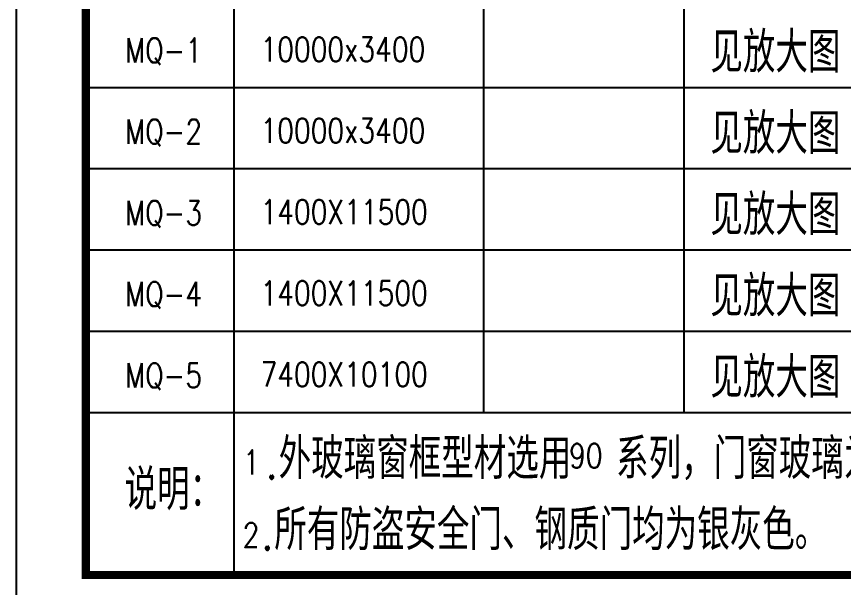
# Model space of a CAD drawing. Extents: x 535358 to 858566, y -185481 to -98609.
# Drawn here: x 627246 to 637413, y -155912 to -148887 of the extents above; entities that cross this region are included whole.
import ezdxf

# ---------------------------------------------------------------- set-up
doc = ezdxf.new("R2010")
doc.units = 0
doc.header["$LTSCALE"] = 1000
doc.header["$MEASUREMENT"] = 0
doc.layers.get('0').update_dxf_attribs({"linetype": 'CONTINUOUS'})
doc.layers.get('DEFPOINTS').update_dxf_attribs({"linetype": 'CONTINUOUS'})
for name, color, linetype in [('GROUND', 2, 'CONTINUOUS'), ('PUB_DIM', 3, 'CONTINUOUS'), ('PUB_TEXT', 7, 'CONTINUOUS')]:
    doc.layers.add(name, color=color, linetype=linetype)
doc.styles.add('-HZTXTSIMPLEX', font='SIMPLEX.shx', dxfattribs={"bigfont": 'HZTXT.shx'})
doc.styles.add('dim_font', font='SIMPLEX.shx', dxfattribs={"width": 0.8})
doc.dimstyles.new('DIMN50', dxfattribs={"dimscale": 0.5, "dimtxt": 300, "dimasz": 1, "dimexe": 250, "dimexo": 300, "dimgap": 0, "dimtad": 0, "dimdec": 0, "dimzin": 0, "dimdsep": 46, "dimtxsty": 'dim_font', "dimblk": 'ARCHTICK', "dimcen": 0.09, "dimclrt": 7, "dimazin": 0, "dimtfac": 1, "dimtdec": 0, "dimtix": 1, "dimtmove": 2, "dimatfit": 3, "dimldrblk": 'ARCHTICK', "dimfxl": 1, "dimtvp": 1, "dimtolj": 1, "dimtzin": 0, "dimarcsym": 0})

# ---------------------------------------------------------------- blocks, each defined once
blk = doc.blocks.new('_archtick')
at = {"const_width": 0.5}
blk.add_lwpolyline([(-0.7, -0.7), (0.7, 0.7)], dxfattribs=at)
blk = doc.blocks.new('*D1062')
at = {"layer": 'DEFPOINTS', "color": 0, "transparency": 16777216}
for p in [(633014.6, -240443.4), (633514.6, -240443.4), (633014.6, -251943.4)]:
    blk.add_point(p, dxfattribs=at)
at = {"layer": 'PUB_DIM', "color": 0, "lineweight": -2, "transparency": 16777216}
for p, q in [((633164.6, -240443.4), (633639.6, -240443.4)), ((633514.6, -251943.4), (633514.6, -240443.4)), ((633164.6, -251943.4), (633639.6, -251943.4))]:
    blk.add_line(p, q, dxfattribs=at)
at = {"layer": 'PUB_DIM', "color": 0, "lineweight": -2, "transparency": 16777216, "xscale": 50, "yscale": 50, "zscale": 50}
for p, rotation in [((633514.6, -240443.4), 90), ((633514.6, -251943.4), 270)]:
    blk.add_blockref('_archtick', p, dxfattribs=dict(at, rotation=rotation))
at = {"layer": 'PUB_DIM', "color": 7, "transparency": 16777216, "insert": (633364.6, -246193.4), "char_height": 150, "attachment_point": 5, "rotation": 90, "style": 'dim_font'}
blk.add_mtext('\\A1;11500', dxfattribs=at)
blk = doc.blocks.new('A$C2E532E0D')
at = {"layer": 'PUB_DIM'}
dim = blk.add_linear_dim(base=(2472.6, 0), p1=(1972.6, -11500), p2=(1972.6, 0), angle=90, dimstyle='DIMN50', override={"dimasz": 100, "dimtxsty": 'dim_font'}, dxfattribs=at)
dim.commit()
dim.dimension.update_dxf_attribs({"geometry": '*D1062', "text_midpoint": (2322.6, -5750), "insert": (-631042, 240443.4)})

msp = doc.modelspace()

# ---------------------------------------------------------------- linework, layer by layer
at = {"const_width": 100}
msp.add_lwpolyline([(644869, -155758.5), (644869, -141258.5), (628098.1, -141258.5), (628098.1, -155758.5), (644869, -155758.5)], dxfattribs=at)
at = {"layer": 'GROUND'}
for p, q in [((628098.1, -141258.5), (628098.1, -155758.5)), ((629917.5, -141258.5), (629917.5, -155758.5)), ((632988, -141258.5), (632988, -153758.5)), ((635448.8, -141258.5), (635448.8, -153758.5)), ((628098.1, -149758.5), (644869, -149758.5)), ((628098.1, -150758.5), (644869, -150758.5)), ((628098.1, -151758.5), (644869, -151758.5)), ((628098.1, -152758.5), (644869, -152758.5)), ((628098.1, -153758.5), (644869, -153758.5)), ((628098.1, -155758.5), (644869, -155758.5)), ((628098.1, -155758.5), (644869, -155758.5)), ((628098.1, -155758.5), (644869, -155758.5)), ((628098.1, -155758.5), (644869, -155758.5)), ((628098.1, -155758.5), (644869, -155758.5))]:
    msp.add_line(p, q, dxfattribs=at)

# ---------------------------------------------------------------- block references
at = {"layer": 'PUB_TEXT', "xscale": 2, "yscale": 2, "zscale": 2}
msp.add_blockref('A$C2E532E0D', (622300.5, -135597.4), dxfattribs=at)

# ---------------------------------------------------------------- texts
at = {"layer": 'PUB_TEXT', "style": '-HZTXTSIMPLEX', "width": 0.8}
for s, height, p in [('见放大图', 500, (635776.2, -149577.2)), ('MQ-1', 300, (628580.5, -149452.9)), ('10000x3400', 300, (630245.6, -149441.2)), ('见放大图', 500, (635776.2, -150577.2)), ('MQ-2', 300, (628580.5, -150452.9)), ('10000x3400', 300, (630245.6, -150441.2)), ('见放大图', 500, (635776.2, -151577.2)), ('MQ-3', 300, (628580.5, -151452.9)), ('1400X11500', 300, (630245.6, -151441.2)), ('见放大图', 500, (635776.2, -152577.2)), ('MQ-4', 300, (628580.5, -152452.9)), ('1400X11500', 300, (630245.6, -152441.2)), ('见放大图', 500, (635776.2, -153577.2)), ('MQ-5', 300, (628580.5, -153452.9)), ('7400X10100', 300, (630245.6, -153441.2)), (' .外玻璃窗框型材选用  系列，门窗玻璃为本色中空玻璃，玻璃厚度为        ;', 500, (630022.7, -154577.2)), ('1', 300, (630031.5, -154521.5)), ('90', 300, (634039.6, -154441.2)), ('说明：', 500, (628574.4, -154958)), ('.所有防盗安全门、钢质门均为银灰色。', 500, (630243.1, -155452.4)), ('2', 300, (630025.9, -155418.4))]:
    msp.add_text(s, height=height, dxfattribs=at).set_placement(p)

doc.saveas('drawing.dxf')
